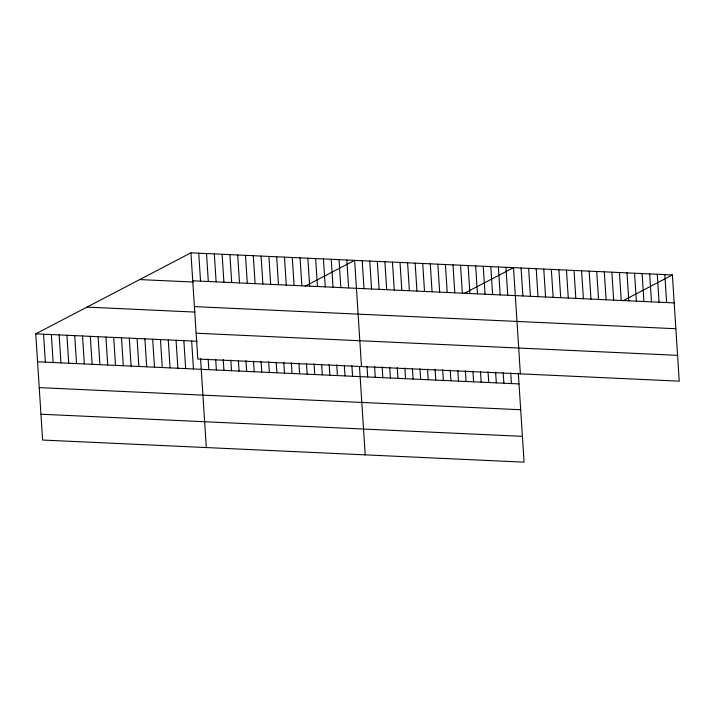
<?xml version="1.0" encoding="UTF-8"?>
<svg xmlns="http://www.w3.org/2000/svg" width="715" height="715" viewBox="0 0 715 715"><rect width="100%" height="100%" fill="white"/><g stroke="black" fill="none" stroke-linecap="round" stroke-linejoin="round"><path stroke-width="1.07" d="M518.321 373.167L524.077 462.158L42.614 440.038L35.75 333.842L190.923 252.842L672.386 274.962L679.25 381.158L197.796 359.037L190.923 252.842M305.242 286.134L354.622 260.358L361.486 366.554M464.124 293.436L513.504 267.66L520.368 373.856M623.006 300.738L672.386 274.962M192.737 280.789L674.191 302.91M139.72 279.574L193.166 282.023M194.4 306.61L675.863 328.73M86.962 307.11L194.972 312.08M196.125 333.217L677.579 355.337M35.75 333.842L197.215 341.261M37.555 361.799L519.01 383.919M39.227 387.619L520.681 409.74M40.952 414.217L522.406 436.338M664.816 274.614L666.621 302.561M657.255 274.265L659.06 302.222M649.685 273.917L651.49 301.873M642.124 273.568L643.929 301.524M634.554 273.219L636.359 301.176M626.992 272.871L628.798 300.827M619.422 272.522L621.228 300.479M611.852 272.183L613.667 300.13M604.291 271.834L606.097 299.782M596.721 271.486L598.535 299.433M589.16 271.137L590.965 299.093M581.59 270.788L583.404 298.745M574.029 270.44L575.834 298.396M566.459 270.091L568.273 298.048M558.898 269.743L560.703 297.699M551.328 269.394L553.142 297.351M543.766 269.055L545.572 297.002M536.196 268.706L538.011 296.654M528.635 268.357L530.441 296.305M521.065 268.009L522.88 295.956M505.934 267.312L507.748 295.268M510.751 372.819L511.448 383.571M498.373 266.963L500.178 294.92M503.19 372.47L503.878 383.222M490.803 266.615L492.608 294.571M495.62 372.122L496.317 382.874M483.242 266.266L485.047 294.223M488.059 371.773L488.747 382.525M475.672 265.917L477.477 293.874M480.489 371.434L481.186 382.185M468.111 265.578L469.916 293.525M472.928 371.085L473.616 381.837M460.54 265.229L462.346 293.177M465.358 370.736L466.055 381.488M452.979 264.881L454.785 292.828M457.797 370.388L458.485 381.14M445.409 264.532L447.215 292.489M450.227 370.039L450.924 380.791M437.848 264.184L439.654 292.14M442.665 369.691L443.354 380.443M430.278 263.835L432.083 291.792M435.095 369.342L435.793 380.094M422.717 263.486L424.522 291.443M427.525 368.994L428.222 379.745M415.147 263.138L416.952 291.094M419.964 368.645L420.661 379.397M407.586 262.789L409.391 290.746M412.394 368.305L413.091 379.048M400.016 262.45L401.821 290.397M404.833 367.957L405.53 378.709M392.455 262.101L394.26 290.049M397.263 367.608L397.96 378.36M384.885 261.753L386.69 289.7M389.702 367.26L390.399 378.012M377.314 261.404L379.129 289.352M382.132 366.911L382.829 377.663M369.753 261.055L371.559 289.012M374.571 366.563L375.268 377.314M362.183 260.707L363.998 288.663M367.001 366.214L367.698 376.966M359.511 366.947L365.195 454.865M346.829 260.001L348.634 287.957M351.869 365.517L352.567 376.269M339.035 259.643L340.841 287.6M344.38 366.25L345.005 375.92M331.233 259.286L333.047 287.242M336.738 364.829L337.435 375.581M323.439 258.928L325.254 286.885M329.177 364.48L329.874 375.232M315.646 258.571L317.451 286.518M321.607 364.132L322.304 374.883M307.852 258.213L309.658 286.161M314.046 363.783L314.743 374.535M300.059 257.856L301.864 285.803M306.476 363.435L307.173 374.186M292.265 257.498L294.071 285.446M298.915 363.086L299.603 373.838M284.463 257.141L286.277 285.088M291.345 362.737L292.042 373.489M283.784 362.389L284.472 373.141M276.669 256.774L278.484 284.731M276.213 362.04L276.911 372.792M268.876 256.417L270.681 284.373M268.652 361.701L269.341 372.444M261.082 256.059L262.888 284.016M261.082 361.352L261.779 372.104M253.289 255.702L255.094 283.658M253.521 361.004L254.209 371.755M245.495 255.344L247.301 283.301M245.951 360.655L246.648 371.407M237.693 254.987L239.507 282.943M238.39 360.306L239.078 371.058M229.899 254.629L231.714 282.586M230.82 359.958L231.517 370.71M222.106 254.272L223.911 282.228M223.259 359.609L223.947 370.361M214.312 253.914L216.118 281.862M215.689 359.261L216.386 370.013M206.519 253.557L208.324 281.504M208.128 358.912L208.816 369.664M198.725 253.199L200.531 281.147M200.558 358.564L206.313 447.563M191.647 341.01L193.461 368.958M183.853 340.653L185.659 368.6M176.06 340.295L177.865 368.243M168.266 339.929L170.072 367.885M160.473 339.571L162.278 367.528M152.679 339.214L154.485 367.17M144.877 338.856L146.691 366.813M137.083 338.499L138.889 366.455M129.29 338.141L131.095 366.098M121.496 337.784L123.302 365.74M113.703 337.426L115.508 365.383M105.909 337.069L107.715 365.025M98.107 336.711L99.921 364.659M90.313 336.354L92.119 364.301M82.52 335.996L84.325 363.944M74.726 335.639L76.532 363.586M66.933 335.281L68.738 363.229M59.139 334.915L60.945 362.871M51.337 334.557L53.151 362.514M43.544 334.2L45.349 362.156"/></g></svg>
